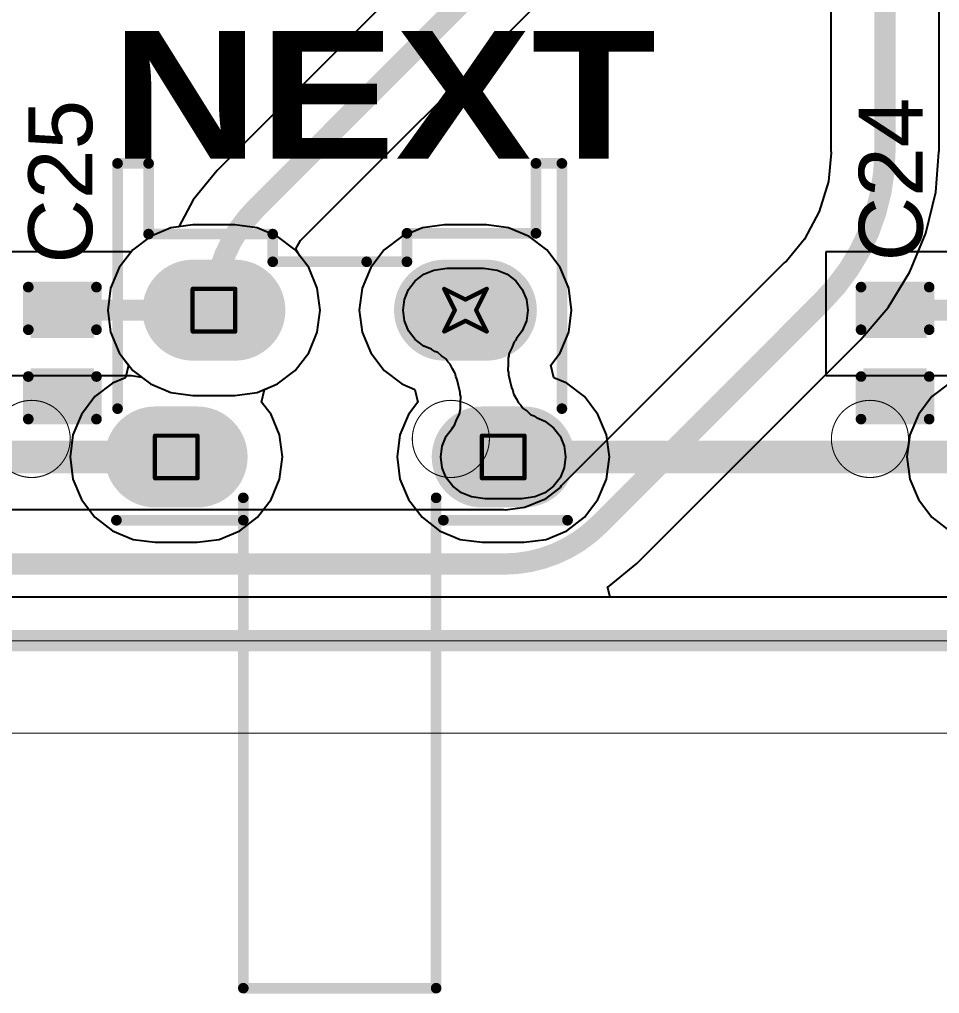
# Model space of a CAD drawing. Header units: inches. Extents: x -5 to 501, y -9 to 81.
# Drawn here: x 19.66 to 30.63, y -4.21 to 7.41 of the extents above; entities that cross this region are included whole.
import ezdxf

# ---------------------------------------------------------------- set-up
doc = ezdxf.new("R2010")
doc.units = ezdxf.units.IN
for name, color, linetype in [('Board Outline', 216, 'Continuous'), ('Bottom Layer', 5, 'Continuous'), ('Bottom Solder', 6, 'Continuous'), ('Drill Drawing', 1, 'Continuous'), ('Ground', 16, 'Continuous'), ('Mechanical 4', 56, 'Continuous'), ('Multi-Layer', 9, 'Continuous'), ('Pad Holes', 156, 'Continuous'), ('Power', 76, 'Continuous'), ('Top Layer', 1, 'Continuous'), ('Top Overlay', 2, 'Continuous'), ('Top Paste', 8, 'Continuous'), ('Top Solder', 216, 'Continuous')]:
    doc.layers.add(name, color=color, linetype=linetype)
doc.styles.add('Arial', font='', dxfattribs={"height": 0.2})
doc.styles.add('Arial Black_Bold', font='', dxfattribs={"height": 0.2})
doc.styles.get('Arial').set_extended_font_data('Arial')
doc.styles.get('Arial Black_Bold').set_extended_font_data('Arial Black', bold=True)

msp = doc.modelspace()

# ---------------------------------------------------------------- hatches: boundary and pattern name
at = {"layer": 'Bottom Layer'}
h = msp.add_hatch(color=5, dxfattribs=at)
edge = h.paths.add_edge_path()
edge.add_arc((21.725, 3.941), 0.5, 90, 270)
edge.add_line((21.725, 3.441), (22.225, 3.441))
edge.add_arc((22.225, 3.941), 0.5, 270, 450)
edge.add_line((22.225, 4.441), (21.725, 4.441))
h = msp.add_hatch(color=5, dxfattribs=at)
edge = h.paths.add_edge_path()
edge.add_arc((24.725, 3.941), 0.5, 90, 270)
edge.add_line((24.725, 3.441), (25.225, 3.441))
edge.add_arc((25.225, 3.941), 0.5, 270, 450)
edge.add_line((25.225, 4.441), (24.725, 4.441))
h = msp.add_hatch(color=5, dxfattribs=at)
edge = h.paths.add_edge_path()
edge.add_arc((21.275, 2.191), 0.5, 90, 270)
edge.add_line((21.275, 1.691), (21.775, 1.691))
edge.add_arc((21.775, 2.191), 0.5, 270, 450)
edge.add_line((21.775, 2.691), (21.275, 2.691))
h = msp.add_hatch(color=5, dxfattribs=at)
edge = h.paths.add_edge_path()
edge.add_arc((25.175, 2.191), 0.5, 90, 270)
edge.add_line((25.175, 1.691), (25.675, 1.691))
edge.add_arc((25.675, 2.191), 0.5, 270, 450)
edge.add_line((25.675, 2.691), (25.175, 2.691))
at = {"layer": 'Bottom Solder'}
h = msp.add_hatch(color=6, dxfattribs=at)
edge = h.paths.add_edge_path()
edge.add_arc((21.725, 3.941), 0.602, 90, 270)
edge.add_line((21.725, 3.339), (22.225, 3.339))
edge.add_arc((22.225, 3.941), 0.602, 270, 450)
edge.add_line((22.225, 4.543), (21.725, 4.543))
h = msp.add_hatch(color=6, dxfattribs=at)
edge = h.paths.add_edge_path()
edge.add_arc((24.725, 3.941), 0.602, 90, 270)
edge.add_line((24.725, 3.339), (25.225, 3.339))
edge.add_arc((25.225, 3.941), 0.602, 270, 450)
edge.add_line((25.225, 4.543), (24.725, 4.543))
h = msp.add_hatch(color=6, dxfattribs=at)
edge = h.paths.add_edge_path()
edge.add_arc((21.275, 2.191), 0.602, 90, 270)
edge.add_line((21.275, 1.589), (21.775, 1.589))
edge.add_arc((21.775, 2.191), 0.602, 270, 450)
edge.add_line((21.775, 2.793), (21.275, 2.793))
h = msp.add_hatch(color=6, dxfattribs=at)
edge = h.paths.add_edge_path()
edge.add_arc((25.175, 2.191), 0.602, 90, 270)
edge.add_line((25.175, 1.589), (25.675, 1.589))
edge.add_arc((25.675, 2.191), 0.602, 270, 450)
edge.add_line((25.675, 2.793), (25.175, 2.793))
at = {"layer": 'Ground'}
h = msp.add_hatch(color=16, dxfattribs=at)
edge = h.paths.add_edge_path()
edge.add_arc((21.725, 3.941), 0.5, 90, 270)
edge.add_line((21.725, 3.441), (22.225, 3.441))
edge.add_arc((22.225, 3.941), 0.5, 270, 450)
edge.add_line((22.225, 4.441), (21.725, 4.441))
h = msp.add_hatch(color=16, dxfattribs=at)
edge = h.paths.add_edge_path()
edge.add_arc((24.725, 3.941), 0.5, 90, 270)
edge.add_line((24.725, 3.441), (25.225, 3.441))
edge.add_arc((25.225, 3.941), 0.5, 270, 450)
edge.add_line((25.225, 4.441), (24.725, 4.441))
h = msp.add_hatch(color=16, dxfattribs=at)
edge = h.paths.add_edge_path()
edge.add_arc((21.275, 2.191), 0.5, 90, 270)
edge.add_line((21.275, 1.691), (21.775, 1.691))
edge.add_arc((21.775, 2.191), 0.5, 270, 450)
edge.add_line((21.775, 2.691), (21.275, 2.691))
h = msp.add_hatch(color=16, dxfattribs=at)
edge = h.paths.add_edge_path()
edge.add_arc((25.175, 2.191), 0.5, 90, 270)
edge.add_line((25.175, 1.691), (25.675, 1.691))
edge.add_arc((25.675, 2.191), 0.5, 270, 450)
edge.add_line((25.675, 2.691), (25.175, 2.691))
at = {"layer": 'Multi-Layer'}
h = msp.add_hatch(color=9, dxfattribs=at)
edge = h.paths.add_edge_path()
edge.add_arc((21.725, 3.941), 0.5, 90, 270)
edge.add_line((21.725, 3.441), (22.225, 3.441))
edge.add_arc((22.225, 3.941), 0.5, 270, 450)
edge.add_line((22.225, 4.441), (21.725, 4.441))
h = msp.add_hatch(color=9, dxfattribs=at)
edge = h.paths.add_edge_path()
edge.add_arc((24.725, 3.941), 0.5, 90, 270)
edge.add_line((24.725, 3.441), (25.225, 3.441))
edge.add_arc((25.225, 3.941), 0.5, 270, 450)
edge.add_line((25.225, 4.441), (24.725, 4.441))
h = msp.add_hatch(color=9, dxfattribs=at)
edge = h.paths.add_edge_path()
edge.add_arc((21.275, 2.191), 0.5, 90, 270)
edge.add_line((21.275, 1.691), (21.775, 1.691))
edge.add_arc((21.775, 2.191), 0.5, 270, 450)
edge.add_line((21.775, 2.691), (21.275, 2.691))
h = msp.add_hatch(color=9, dxfattribs=at)
edge = h.paths.add_edge_path()
edge.add_arc((25.175, 2.191), 0.5, 90, 270)
edge.add_line((25.175, 1.691), (25.675, 1.691))
edge.add_arc((25.675, 2.191), 0.5, 270, 450)
edge.add_line((25.675, 2.691), (25.175, 2.691))
at = {"layer": 'Pad Holes'}
h = msp.add_hatch(color=7, dxfattribs=at)
edge = h.paths.add_edge_path()
edge.add_arc((21.825, 3.941), 0.3, 90, 270)
edge.add_line((21.825, 3.641), (22.125, 3.641))
edge.add_arc((22.125, 3.941), 0.3, 270, 450)
edge.add_line((22.125, 4.241), (21.825, 4.241))
h = msp.add_hatch(color=7, dxfattribs=at)
edge = h.paths.add_edge_path()
edge.add_arc((24.825, 3.941), 0.3, 90, 270)
edge.add_line((24.825, 3.641), (25.125, 3.641))
edge.add_arc((25.125, 3.941), 0.3, 270, 450)
edge.add_line((25.125, 4.241), (24.825, 4.241))
h = msp.add_hatch(color=7, dxfattribs=at)
edge = h.paths.add_edge_path()
edge.add_arc((21.375, 2.191), 0.3, 90, 270)
edge.add_line((21.375, 1.891), (21.675, 1.891))
edge.add_arc((21.675, 2.191), 0.3, 270, 450)
edge.add_line((21.675, 2.491), (21.375, 2.491))
h = msp.add_hatch(color=7, dxfattribs=at)
edge = h.paths.add_edge_path()
edge.add_arc((25.275, 2.191), 0.3, 90, 270)
edge.add_line((25.275, 1.891), (25.575, 1.891))
edge.add_arc((25.575, 2.191), 0.3, 270, 450)
edge.add_line((25.575, 2.491), (25.275, 2.491))
at = {"layer": 'Power'}
h = msp.add_hatch(color=76, dxfattribs=at)
edge = h.paths.add_edge_path()
edge.add_arc((21.725, 3.941), 0.5, 90, 270)
edge.add_line((21.725, 3.441), (22.225, 3.441))
edge.add_arc((22.225, 3.941), 0.5, 270, 450)
edge.add_line((22.225, 4.441), (21.725, 4.441))
h = msp.add_hatch(color=76, dxfattribs=at)
edge = h.paths.add_edge_path()
edge.add_arc((24.725, 3.941), 0.5, 90, 270)
edge.add_line((24.725, 3.441), (25.225, 3.441))
edge.add_arc((25.225, 3.941), 0.5, 270, 450)
edge.add_line((25.225, 4.441), (24.725, 4.441))
h = msp.add_hatch(color=76, dxfattribs=at)
edge = h.paths.add_edge_path()
edge.add_arc((21.275, 2.191), 0.5, 90, 270)
edge.add_line((21.275, 1.691), (21.775, 1.691))
edge.add_arc((21.775, 2.191), 0.5, 270, 450)
edge.add_line((21.775, 2.691), (21.275, 2.691))
h = msp.add_hatch(color=76, dxfattribs=at)
edge = h.paths.add_edge_path()
edge.add_arc((25.175, 2.191), 0.5, 90, 270)
edge.add_line((25.175, 1.691), (25.675, 1.691))
edge.add_arc((25.675, 2.191), 0.5, 270, 450)
edge.add_line((25.675, 2.691), (25.175, 2.691))
at = {"layer": 'Top Layer'}
h = msp.add_hatch(color=1, dxfattribs=at)
edge = h.paths.add_edge_path()
edge.add_arc((21.725, 3.941), 0.5, 90, 270)
edge.add_line((21.725, 3.441), (22.225, 3.441))
edge.add_arc((22.225, 3.941), 0.5, 270, 450)
edge.add_line((22.225, 4.441), (21.725, 4.441))
h = msp.add_hatch(color=1, dxfattribs=at)
edge = h.paths.add_edge_path()
edge.add_arc((24.725, 3.941), 0.5, 90, 270)
edge.add_line((24.725, 3.441), (25.225, 3.441))
edge.add_arc((25.225, 3.941), 0.5, 270, 450)
edge.add_line((25.225, 4.441), (24.725, 4.441))
for points in [[(20.485, 3.67), (19.85, 3.67), (19.85, 4.128), (20.485, 4.128)], [(30.417, 3.67), (29.782, 3.67), (29.782, 4.128), (30.417, 4.128)], [(20.485, 2.731), (19.85, 2.731), (19.85, 3.188), (20.485, 3.188)], [(30.417, 2.731), (29.782, 2.731), (29.782, 3.188), (30.417, 3.188)]]:
    msp.add_hatch(color=1, dxfattribs=at).paths.add_polyline_path(points)
h = msp.add_hatch(color=1, dxfattribs=at)
edge = h.paths.add_edge_path()
edge.add_arc((21.275, 2.191), 0.5, 90, 270)
edge.add_line((21.275, 1.691), (21.775, 1.691))
edge.add_arc((21.775, 2.191), 0.5, 270, 450)
edge.add_line((21.775, 2.691), (21.275, 2.691))
h = msp.add_hatch(color=1, dxfattribs=at)
edge = h.paths.add_edge_path()
edge.add_arc((25.175, 2.191), 0.5, 90, 270)
edge.add_line((25.175, 1.691), (25.675, 1.691))
edge.add_arc((25.675, 2.191), 0.5, 270, 450)
edge.add_line((25.675, 2.691), (25.175, 2.691))
at = {"layer": 'Top Paste'}
for points in [[(20.485, 3.67), (19.85, 3.67), (19.85, 4.128), (20.485, 4.128)], [(30.417, 3.67), (29.782, 3.67), (29.782, 4.128), (30.417, 4.128)], [(20.485, 2.731), (19.85, 2.731), (19.85, 3.188), (20.485, 3.188)], [(30.417, 2.731), (29.782, 2.731), (29.782, 3.188), (30.417, 3.188)]]:
    msp.add_hatch(color=8, dxfattribs=at).paths.add_polyline_path(points)
at = {"layer": 'Top Solder'}
h = msp.add_hatch(color=216, dxfattribs=at)
edge = h.paths.add_edge_path()
edge.add_arc((21.725, 3.941), 0.602, 90, 270)
edge.add_line((21.725, 3.339), (22.225, 3.339))
edge.add_arc((22.225, 3.941), 0.602, 270, 450)
edge.add_line((22.225, 4.543), (21.725, 4.543))
h = msp.add_hatch(color=216, dxfattribs=at)
edge = h.paths.add_edge_path()
edge.add_arc((24.725, 3.941), 0.602, 90, 270)
edge.add_line((24.725, 3.339), (25.225, 3.339))
edge.add_arc((25.225, 3.941), 0.602, 270, 450)
edge.add_line((25.225, 4.543), (24.725, 4.543))
for points in [[(20.545, 3.61), (19.79, 3.61), (19.79, 4.187), (20.545, 4.187)], [(30.477, 3.61), (29.722, 3.61), (29.722, 4.187), (30.477, 4.187)], [(20.545, 2.671), (19.79, 2.671), (19.79, 3.248), (20.545, 3.248)], [(30.477, 2.671), (29.722, 2.671), (29.722, 3.248), (30.477, 3.248)]]:
    msp.add_hatch(color=216, dxfattribs=at).paths.add_polyline_path(points)
h = msp.add_hatch(color=216, dxfattribs=at)
edge = h.paths.add_edge_path()
edge.add_arc((21.275, 2.191), 0.602, 90, 270)
edge.add_line((21.275, 1.589), (21.775, 1.589))
edge.add_arc((21.775, 2.191), 0.602, 270, 450)
edge.add_line((21.775, 2.793), (21.275, 2.793))
h = msp.add_hatch(color=216, dxfattribs=at)
edge = h.paths.add_edge_path()
edge.add_arc((25.175, 2.191), 0.602, 90, 270)
edge.add_line((25.175, 1.589), (25.675, 1.589))
edge.add_arc((25.675, 2.191), 0.602, 270, 450)
edge.add_line((25.675, 2.793), (25.175, 2.793))

# ---------------------------------------------------------------- linework, layer by layer
at = {"layer": 'Board Outline'}
msp.add_lwpolyline([(0, 0, 0.254, 0.254, 0), (115, 0, 0.254, 0.254, 0)], format="xyseb", dxfattribs=at)
at = {"layer": 'Bottom Layer'}
for p, q in [((30.627, 5.845), (30.627, 14.212)), ((29.332, 10.967), (29.332, 5.845)), ((27.211, 10.804), (22.111, 5.703)), ((23.009, 4.77), (28.949, 10.711)), ((29.338, 5.815), (29.304, 5.474)), ((29.332, 5.845), (29.338, 5.815)), ((30.585, 5.347), (30.622, 5.824)), ((30.622, 5.824), (30.627, 5.845)), ((22.111, 5.703), (22.021, 5.614)), ((22.015, 5.605), (21.727, 5.255)), ((22.021, 5.614), (22.015, 5.605)), ((22.021, 5.614), (22.021, 5.614)), ((22.021, 5.614), (22.021, 5.614)), ((29.304, 5.474), (29.196, 5.118)), ((30.468, 4.861), (30.585, 5.347)), ((21.727, 5.255), (21.557, 4.936)), ((29.196, 5.118), (29.02, 4.789)), ((21.462, 4.923), (21.217, 4.821)), ((21.557, 4.936), (21.462, 4.923)), ((21.217, 4.821), (21.006, 4.66)), ((22.951, 4.672), (23.009, 4.77)), ((29.02, 4.789), (28.803, 4.524)), ((30.277, 4.399), (30.468, 4.861)), ((21.006, 4.66), (20.845, 4.449)), ((23, 4.588), (22.951, 4.672)), ((23.106, 4.449), (23, 4.588)), ((20.845, 4.449), (20.743, 4.204)), ((23.207, 4.204), (23.106, 4.449)), ((28.778, 4.507), (26.118, 1.847)), ((28.803, 4.524), (28.778, 4.507)), ((30.016, 3.973), (30.277, 4.399)), ((20.743, 4.204), (20.709, 3.941)), ((23.242, 3.941), (23.207, 4.204)), ((29.706, 3.61), (30.016, 3.973)), ((20.709, 3.941), (20.743, 3.678)), ((23.207, 3.678), (23.242, 3.941)), ((20.743, 3.678), (20.845, 3.433)), ((23.106, 3.433), (23.207, 3.678)), ((29.693, 3.591), (29.706, 3.61)), ((27.033, 0.932), (29.693, 3.591)), ((20.845, 3.433), (21.006, 3.222)), ((22.944, 3.222), (23.106, 3.433)), ((21.006, 3.222), (21.217, 3.061)), ((22.734, 3.061), (22.944, 3.222)), ((21.217, 3.061), (21.462, 2.959)), ((22.489, 2.959), (22.734, 3.061)), ((21.462, 2.959), (21.725, 2.924)), ((21.725, 2.924), (22.225, 2.924)), ((22.225, 2.924), (22.489, 2.959)), ((26.103, 1.826), (25.92, 1.685)), ((26.117, 1.847), (26.103, 1.826)), ((26.118, 1.847), (26.117, 1.847)), ((26.117, 1.847), (26.117, 1.847)), ((25.92, 1.685), (25.683, 1.587)), ((25.429, 1.562), (16.072, 1.562)), ((25.453, 1.557), (25.429, 1.562)), ((25.683, 1.587), (25.453, 1.557)), ((27.019, 0.922), (27.032, 0.931)), ((27.032, 0.931), (27.033, 0.931)), ((27.033, 0.931), (27.033, 0.932)), ((27.033, 0.931), (27.033, 0.931)), ((26.689, 0.651), (27.019, 0.922)), ((26.671, 0.641), (26.689, 0.651)), ((26.702, 0.518), (26.671, 0.641)), ((96.027, 0.518), (26.702, 0.518))]:
    msp.add_line(p, q, dxfattribs=at)
for points in [[(29.979, 5.845, 0.254, 0.254, 0), (29.979, 20.888, 0.254, 0.254, 0)], [(22.479, 5.156, 0.254, 0.254, 0), (28.491, 11.169, 0.254, 0.254, 0)], [(29.979, 5.845, 0.254, 0.254, -0.198912), (29.235, 4.049, 0.254, 0.254, 0)], [(21.975, 3.941, 0.254, 0.254, -0.198912), (22.479, 5.156, 0.254, 0.254, 0)], [(26.576, 1.39, 0.254, 0.254, 0), (29.235, 4.049, 0.254, 0.254, 0)], [(26.575, 1.389, 0.254, 0.254, -0.198731), (25.429, 0.914, 0.254, 0.254, 0)], [(26.576, 1.39, 0.254, 0.254, -0.000174), (26.575, 1.389, 0.254, 0.254, 0)], [(16.072, 0.914, 0.254, 0.254, 0), (25.429, 0.914, 0.254, 0.254, 0)]]:
    msp.add_lwpolyline(points, format="xyseb", dxfattribs=at)
for points in [[(29.916, 5.845, 0.127, 0.127, 1), (30.043, 5.845, 0.127, 0.127, 1)], [(29.916, 5.845, 0.127, 0.127, 1), (30.043, 5.845, 0.127, 0.127, 1)], [(22.415, 5.156, 0.127, 0.127, 1), (22.542, 5.156, 0.127, 0.127, 1)], [(22.415, 5.156, 0.127, 0.127, 1), (22.542, 5.156, 0.127, 0.127, 1)], [(21.912, 3.941, 0.127, 0.127, 1), (22.039, 3.941, 0.127, 0.127, 1)], [(29.172, 4.049, 0.127, 0.127, 1), (29.299, 4.049, 0.127, 0.127, 1)], [(29.172, 4.049, 0.127, 0.127, 1), (29.299, 4.049, 0.127, 0.127, 1)], [(26.511, 1.389, 0.127, 0.127, 1), (26.638, 1.389, 0.127, 0.127, 1)], [(26.511, 1.389, 0.127, 0.127, 1), (26.638, 1.389, 0.127, 0.127, 1)], [(26.512, 1.39, 0.127, 0.127, 1), (26.639, 1.39, 0.127, 0.127, 1)], [(26.512, 1.39, 0.127, 0.127, 1), (26.639, 1.39, 0.127, 0.127, 1)], [(25.365, 0.914, 0.127, 0.127, 1), (25.492, 0.914, 0.127, 0.127, 1)], [(25.365, 0.914, 0.127, 0.127, 1), (25.492, 0.914, 0.127, 0.127, 1)]]:
    msp.add_lwpolyline(points, format="xyseb", close=True, dxfattribs=at)
at = {"layer": 'Drill Drawing'}
for points in [[(21.721, 4.195, 0.0508, 0.0508, 0), (22.229, 4.195, 0.0508, 0.0508, 0)], [(21.721, 3.687, 0.0508, 0.0508, 0), (21.721, 4.195, 0.0508, 0.0508, 0)], [(22.229, 3.687, 0.0508, 0.0508, 0), (22.229, 4.195, 0.0508, 0.0508, 0)], [(24.721, 4.195, 0.0508, 0.0508, 0), (24.975, 4.068, 0.0508, 0.0508, 0)], [(24.721, 4.195, 0.0508, 0.0508, 0), (24.848, 3.941, 0.0508, 0.0508, 0)], [(24.975, 4.068, 0.0508, 0.0508, 0), (25.229, 4.195, 0.0508, 0.0508, 0)], [(25.102, 3.941, 0.0508, 0.0508, 0), (25.229, 4.195, 0.0508, 0.0508, 0)], [(24.721, 3.687, 0.0508, 0.0508, 0), (24.848, 3.941, 0.0508, 0.0508, 0)], [(25.102, 3.941, 0.0508, 0.0508, 0), (25.229, 3.687, 0.0508, 0.0508, 0)], [(24.721, 3.687, 0.0508, 0.0508, 0), (24.975, 3.814, 0.0508, 0.0508, 0)], [(24.975, 3.814, 0.0508, 0.0508, 0), (25.229, 3.687, 0.0508, 0.0508, 0)], [(21.721, 3.687, 0.0508, 0.0508, 0), (22.229, 3.687, 0.0508, 0.0508, 0)], [(21.271, 2.445, 0.0508, 0.0508, 0), (21.779, 2.445, 0.0508, 0.0508, 0)], [(21.271, 1.937, 0.0508, 0.0508, 0), (21.271, 2.445, 0.0508, 0.0508, 0)], [(21.779, 1.937, 0.0508, 0.0508, 0), (21.779, 2.445, 0.0508, 0.0508, 0)], [(25.171, 2.445, 0.0508, 0.0508, 0), (25.679, 2.445, 0.0508, 0.0508, 0)], [(25.171, 1.937, 0.0508, 0.0508, 0), (25.171, 2.445, 0.0508, 0.0508, 0)], [(25.679, 1.937, 0.0508, 0.0508, 0), (25.679, 2.445, 0.0508, 0.0508, 0)], [(21.271, 1.937, 0.0508, 0.0508, 0), (21.779, 1.937, 0.0508, 0.0508, 0)], [(25.171, 1.937, 0.0508, 0.0508, 0), (25.679, 1.937, 0.0508, 0.0508, 0)]]:
    msp.add_lwpolyline(points, format="xyseb", dxfattribs=at)
for points in [[(21.709, 4.195, 0.0254, 0.0254, 1), (21.734, 4.195, 0.0254, 0.0254, 1)], [(21.709, 4.195, 0.0254, 0.0254, 1), (21.734, 4.195, 0.0254, 0.0254, 1)], [(22.217, 4.195, 0.0254, 0.0254, 1), (22.242, 4.195, 0.0254, 0.0254, 1)], [(22.217, 4.195, 0.0254, 0.0254, 1), (22.242, 4.195, 0.0254, 0.0254, 1)], [(24.709, 4.195, 0.0254, 0.0254, 1), (24.734, 4.195, 0.0254, 0.0254, 1)], [(24.709, 4.195, 0.0254, 0.0254, 1), (24.734, 4.195, 0.0254, 0.0254, 1)], [(25.217, 4.195, 0.0254, 0.0254, 1), (25.242, 4.195, 0.0254, 0.0254, 1)], [(25.217, 4.195, 0.0254, 0.0254, 1), (25.242, 4.195, 0.0254, 0.0254, 1)], [(24.963, 4.068, 0.0254, 0.0254, 1), (24.988, 4.068, 0.0254, 0.0254, 1)], [(24.963, 4.068, 0.0254, 0.0254, 1), (24.988, 4.068, 0.0254, 0.0254, 1)], [(24.836, 3.941, 0.0254, 0.0254, 1), (24.861, 3.941, 0.0254, 0.0254, 1)], [(24.836, 3.941, 0.0254, 0.0254, 1), (24.861, 3.941, 0.0254, 0.0254, 1)], [(25.09, 3.941, 0.0254, 0.0254, 1), (25.115, 3.941, 0.0254, 0.0254, 1)], [(25.09, 3.941, 0.0254, 0.0254, 1), (25.115, 3.941, 0.0254, 0.0254, 1)], [(24.963, 3.814, 0.0254, 0.0254, 1), (24.988, 3.814, 0.0254, 0.0254, 1)], [(24.963, 3.814, 0.0254, 0.0254, 1), (24.988, 3.814, 0.0254, 0.0254, 1)], [(21.709, 3.687, 0.0254, 0.0254, 1), (21.734, 3.687, 0.0254, 0.0254, 1)], [(21.709, 3.687, 0.0254, 0.0254, 1), (21.734, 3.687, 0.0254, 0.0254, 1)], [(22.217, 3.687, 0.0254, 0.0254, 1), (22.242, 3.687, 0.0254, 0.0254, 1)], [(22.217, 3.687, 0.0254, 0.0254, 1), (22.242, 3.687, 0.0254, 0.0254, 1)], [(24.709, 3.687, 0.0254, 0.0254, 1), (24.734, 3.687, 0.0254, 0.0254, 1)], [(24.709, 3.687, 0.0254, 0.0254, 1), (24.734, 3.687, 0.0254, 0.0254, 1)], [(25.217, 3.687, 0.0254, 0.0254, 1), (25.242, 3.687, 0.0254, 0.0254, 1)], [(25.217, 3.687, 0.0254, 0.0254, 1), (25.242, 3.687, 0.0254, 0.0254, 1)], [(21.259, 2.445, 0.0254, 0.0254, 1), (21.284, 2.445, 0.0254, 0.0254, 1)], [(21.259, 2.445, 0.0254, 0.0254, 1), (21.284, 2.445, 0.0254, 0.0254, 1)], [(21.767, 2.445, 0.0254, 0.0254, 1), (21.792, 2.445, 0.0254, 0.0254, 1)], [(21.767, 2.445, 0.0254, 0.0254, 1), (21.792, 2.445, 0.0254, 0.0254, 1)], [(25.159, 2.445, 0.0254, 0.0254, 1), (25.184, 2.445, 0.0254, 0.0254, 1)], [(25.159, 2.445, 0.0254, 0.0254, 1), (25.184, 2.445, 0.0254, 0.0254, 1)], [(25.667, 2.445, 0.0254, 0.0254, 1), (25.692, 2.445, 0.0254, 0.0254, 1)], [(25.667, 2.445, 0.0254, 0.0254, 1), (25.692, 2.445, 0.0254, 0.0254, 1)], [(21.259, 1.937, 0.0254, 0.0254, 1), (21.284, 1.937, 0.0254, 0.0254, 1)], [(21.259, 1.937, 0.0254, 0.0254, 1), (21.284, 1.937, 0.0254, 0.0254, 1)], [(21.767, 1.937, 0.0254, 0.0254, 1), (21.792, 1.937, 0.0254, 0.0254, 1)], [(21.767, 1.937, 0.0254, 0.0254, 1), (21.792, 1.937, 0.0254, 0.0254, 1)], [(25.159, 1.937, 0.0254, 0.0254, 1), (25.184, 1.937, 0.0254, 0.0254, 1)], [(25.159, 1.937, 0.0254, 0.0254, 1), (25.184, 1.937, 0.0254, 0.0254, 1)], [(25.667, 1.937, 0.0254, 0.0254, 1), (25.692, 1.937, 0.0254, 0.0254, 1)], [(25.667, 1.937, 0.0254, 0.0254, 1), (25.692, 1.937, 0.0254, 0.0254, 1)]]:
    msp.add_lwpolyline(points, format="xyseb", close=True, dxfattribs=at)
at = {"layer": 'Ground'}
for p, q in [((21.462, 4.923), (21.217, 4.821)), ((21.725, 4.958), (21.462, 4.923)), ((22.225, 4.958), (21.725, 4.958)), ((22.489, 4.923), (22.225, 4.958)), ((22.734, 4.821), (22.489, 4.923)), ((21.217, 4.821), (21.006, 4.66)), ((22.944, 4.66), (22.734, 4.821)), ((21.006, 4.66), (20.845, 4.449)), ((23.106, 4.449), (22.944, 4.66)), ((20.845, 4.449), (20.743, 4.204)), ((23.207, 4.204), (23.106, 4.449)), ((20.743, 4.204), (20.709, 3.941)), ((23.242, 3.941), (23.207, 4.204)), ((20.709, 3.941), (20.743, 3.678)), ((23.207, 3.678), (23.242, 3.941)), ((20.743, 3.678), (20.845, 3.433)), ((23.106, 3.433), (23.207, 3.678)), ((20.845, 3.433), (21.006, 3.222)), ((22.944, 3.222), (23.106, 3.433)), ((21.006, 3.222), (21.217, 3.061)), ((22.734, 3.061), (22.944, 3.222)), ((21.217, 3.061), (21.462, 2.959)), ((22.489, 2.959), (22.734, 3.061)), ((21.462, 2.959), (21.725, 2.924)), ((21.725, 2.924), (22.225, 2.924)), ((22.225, 2.924), (22.489, 2.959)), ((96.027, 0.518), (0.518, 0.518))]:
    msp.add_line(p, q, dxfattribs=at)
at = {"layer": 'Mechanical 4'}
for points in [[(20.261, 2.406, 0.0127, 0.0127, 1), (19.341, 2.406, 0.0127, 0.0127, 1)], [(25.261, 2.406, 0.0127, 0.0127, 1), (24.341, 2.406, 0.0127, 0.0127, 1)], [(30.26, 2.406, 0.0127, 0.0127, 1), (29.34, 2.406, 0.0127, 0.0127, 1)], [(20.258, 2.406, 0.00635, 0.00635, 1), (20.264, 2.406, 0.00635, 0.00635, 1)], [(24.338, 2.406, 0.00635, 0.00635, 1), (24.344, 2.406, 0.00635, 0.00635, 1)], [(25.258, 2.406, 0.00635, 0.00635, 1), (25.264, 2.406, 0.00635, 0.00635, 1)], [(29.337, 2.406, 0.00635, 0.00635, 1), (29.343, 2.406, 0.00635, 0.00635, 1)], [(30.257, 2.406, 0.00635, 0.00635, 1), (30.263, 2.406, 0.00635, 0.00635, 1)]]:
    msp.add_lwpolyline(points, format="xyseb", close=True, dxfattribs=at)
for points in [[(0.001, -0.002, 0.0127, 0.0127, 0), (115.001, -0.002, 0.0127, 0.0127, 0)], [(4.678, -1.102, 0.0127, 0.0127, 0), (110.278, -1.102, 0.0127, 0.0127, 0)]]:
    msp.add_lwpolyline(points, format="xyseb", dxfattribs=at)
at = {"layer": 'Power'}
for p, q in [((21.462, 4.923), (21.217, 4.821)), ((21.725, 4.958), (21.462, 4.923)), ((22.225, 4.958), (21.725, 4.958)), ((22.489, 4.923), (22.225, 4.958)), ((22.734, 4.821), (22.489, 4.923)), ((24.462, 4.923), (24.217, 4.821)), ((24.725, 4.958), (24.462, 4.923)), ((25.225, 4.958), (24.725, 4.958)), ((25.489, 4.923), (25.225, 4.958)), ((25.734, 4.821), (25.489, 4.923)), ((21.217, 4.821), (21.006, 4.66)), ((22.944, 4.66), (22.734, 4.821)), ((24.217, 4.821), (24.006, 4.66)), ((25.944, 4.66), (25.734, 4.821)), ((21.006, 4.66), (20.845, 4.449)), ((23.106, 4.449), (22.944, 4.66)), ((24.006, 4.66), (23.845, 4.449)), ((26.106, 4.449), (25.944, 4.66)), ((20.845, 4.449), (20.743, 4.204)), ((23.207, 4.204), (23.106, 4.449)), ((23.845, 4.449), (23.743, 4.204)), ((24.478, 4.369), (24.597, 4.418)), ((24.597, 4.418), (24.759, 4.44)), ((24.759, 4.44), (25.191, 4.44)), ((25.191, 4.44), (25.353, 4.418)), ((25.353, 4.418), (25.472, 4.369)), ((26.207, 4.204), (26.106, 4.449)), ((24.376, 4.291), (24.478, 4.369)), ((25.472, 4.369), (25.575, 4.291)), ((20.743, 4.204), (20.709, 3.941)), ((23.242, 3.941), (23.207, 4.204)), ((23.743, 4.204), (23.709, 3.941)), ((24.248, 4.069), (24.297, 4.188)), ((24.297, 4.188), (24.376, 4.291)), ((25.575, 4.291), (25.653, 4.188)), ((25.653, 4.188), (25.703, 4.069)), ((26.242, 3.941), (26.207, 4.204)), ((24.231, 3.941), (24.248, 4.069)), ((25.703, 4.069), (25.72, 3.941)), ((20.709, 3.941), (20.743, 3.678)), ((23.207, 3.678), (23.242, 3.941)), ((23.709, 3.941), (23.743, 3.678)), ((24.248, 3.813), (24.231, 3.941)), ((25.72, 3.941), (25.703, 3.813)), ((26.207, 3.678), (26.242, 3.941)), ((24.297, 3.694), (24.248, 3.813)), ((25.703, 3.813), (25.653, 3.694)), ((20.743, 3.678), (20.845, 3.433)), ((23.106, 3.433), (23.207, 3.678)), ((23.743, 3.678), (23.845, 3.433)), ((24.376, 3.592), (24.297, 3.694)), ((25.583, 3.603), (25.573, 3.581)), ((25.653, 3.694), (25.583, 3.603)), ((26.106, 3.433), (26.207, 3.678)), ((24.478, 3.513), (24.376, 3.592)), ((24.569, 3.475), (24.478, 3.513)), ((25.528, 3.491), (25.494, 3.421)), ((25.556, 3.563), (25.528, 3.491)), ((25.573, 3.581), (25.556, 3.563)), ((20.845, 3.433), (20.956, 3.287)), ((22.944, 3.222), (23.106, 3.433)), ((23.845, 3.433), (24.006, 3.222)), ((24.571, 3.474), (24.569, 3.475)), ((24.574, 3.473), (24.571, 3.474)), ((24.609, 3.449), (24.574, 3.473)), ((24.647, 3.435), (24.609, 3.449)), ((24.689, 3.395), (24.647, 3.435)), ((24.737, 3.363), (24.689, 3.395)), ((25.492, 3.397), (25.484, 3.374)), ((25.484, 3.374), (25.486, 3.297)), ((25.494, 3.421), (25.492, 3.397)), ((25.994, 3.287), (26.106, 3.433)), ((20.956, 3.287), (20.922, 3.136)), ((24.739, 3.361), (24.737, 3.363)), ((24.741, 3.36), (24.739, 3.361)), ((24.741, 3.359), (24.741, 3.36)), ((24.764, 3.324), (24.741, 3.359)), ((24.794, 3.296), (24.764, 3.324)), ((24.819, 3.242), (24.794, 3.296)), ((25.486, 3.297), (25.481, 3.22)), ((26.029, 3.136), (25.994, 3.287)), ((20.922, 3.136), (20.921, 3.135)), ((22.734, 3.061), (22.944, 3.222)), ((24.006, 3.222), (24.217, 3.061)), ((24.85, 3.195), (24.819, 3.242)), ((24.85, 3.193), (24.85, 3.195)), ((24.852, 3.19), (24.85, 3.193)), ((24.86, 3.149), (24.852, 3.19)), ((24.877, 3.111), (24.86, 3.149)), ((25.481, 3.22), (25.489, 3.197)), ((25.489, 3.197), (25.489, 3.172)), ((25.489, 3.172), (25.524, 3.021)), ((26.03, 3.135), (26.029, 3.136)), ((20.767, 3.071), (20.556, 2.91)), ((20.921, 3.135), (20.767, 3.071)), ((22.58, 2.997), (22.734, 3.061)), ((24.217, 3.061), (24.371, 2.997)), ((24.911, 2.96), (24.877, 3.111)), ((25.524, 3.021), (25.541, 2.983)), ((26.184, 3.071), (26.03, 3.135)), ((26.394, 2.91), (26.184, 3.071)), ((30.749, 3.071), (30.539, 2.91)), ((20.556, 2.91), (20.395, 2.699)), ((22.544, 2.845), (22.579, 2.996)), ((22.579, 2.996), (22.58, 2.997)), ((24.371, 2.997), (24.372, 2.996)), ((24.372, 2.996), (24.406, 2.845)), ((24.912, 2.935), (24.911, 2.96)), ((24.92, 2.912), (24.912, 2.935)), ((24.915, 2.835), (24.92, 2.912)), ((25.541, 2.983), (25.549, 2.942)), ((25.549, 2.942), (25.551, 2.939)), ((25.551, 2.939), (25.551, 2.937)), ((25.551, 2.937), (25.582, 2.89)), ((26.556, 2.699), (26.394, 2.91)), ((30.539, 2.91), (30.377, 2.699)), ((22.656, 2.699), (22.544, 2.845)), ((24.406, 2.845), (24.295, 2.699)), ((24.917, 2.758), (24.915, 2.835)), ((25.582, 2.89), (25.607, 2.836)), ((25.607, 2.836), (25.637, 2.808)), ((25.637, 2.808), (25.66, 2.773)), ((20.395, 2.699), (20.293, 2.454)), ((22.757, 2.454), (22.656, 2.699)), ((24.295, 2.699), (24.193, 2.454)), ((24.873, 2.641), (24.907, 2.711)), ((24.907, 2.711), (24.908, 2.735)), ((24.908, 2.735), (24.917, 2.758)), ((25.66, 2.773), (25.66, 2.772)), ((25.66, 2.772), (25.662, 2.771)), ((25.662, 2.771), (25.663, 2.769)), ((25.663, 2.769), (25.712, 2.737)), ((25.712, 2.737), (25.753, 2.697)), ((25.753, 2.697), (25.791, 2.683)), ((25.791, 2.683), (25.827, 2.658)), ((26.658, 2.454), (26.556, 2.699)), ((30.377, 2.699), (30.275, 2.454)), ((24.828, 2.551), (24.845, 2.569)), ((24.845, 2.569), (24.873, 2.641)), ((25.827, 2.658), (25.83, 2.658)), ((25.83, 2.658), (25.831, 2.657)), ((25.831, 2.657), (25.923, 2.619)), ((25.923, 2.619), (26.025, 2.54)), ((20.293, 2.454), (20.259, 2.191)), ((22.792, 2.191), (22.757, 2.454)), ((24.193, 2.454), (24.159, 2.191)), ((24.747, 2.438), (24.817, 2.529)), ((24.817, 2.529), (24.828, 2.551)), ((26.025, 2.54), (26.104, 2.438)), ((26.692, 2.191), (26.658, 2.454)), ((30.275, 2.454), (30.241, 2.191)), ((24.698, 2.319), (24.747, 2.438)), ((26.104, 2.438), (26.153, 2.319)), ((24.681, 2.191), (24.698, 2.319)), ((26.153, 2.319), (26.17, 2.191)), ((20.259, 2.191), (20.293, 1.928)), ((22.757, 1.928), (22.792, 2.191)), ((24.159, 2.191), (24.193, 1.928)), ((24.698, 2.063), (24.681, 2.191)), ((26.17, 2.191), (26.153, 2.063)), ((26.658, 1.928), (26.692, 2.191)), ((30.241, 2.191), (30.275, 1.928)), ((24.747, 1.944), (24.698, 2.063)), ((26.153, 2.063), (26.104, 1.944)), ((20.293, 1.928), (20.395, 1.683)), ((22.656, 1.683), (22.757, 1.928)), ((24.193, 1.928), (24.295, 1.683)), ((24.826, 1.841), (24.747, 1.944)), ((26.104, 1.944), (26.025, 1.841)), ((26.556, 1.683), (26.658, 1.928)), ((30.275, 1.928), (30.377, 1.683)), ((24.928, 1.763), (24.826, 1.841)), ((25.048, 1.714), (24.928, 1.763)), ((25.923, 1.763), (25.803, 1.714)), ((26.025, 1.841), (25.923, 1.763)), ((20.395, 1.683), (20.556, 1.472)), ((22.494, 1.472), (22.656, 1.683)), ((24.295, 1.683), (24.457, 1.472)), ((25.209, 1.692), (25.048, 1.714)), ((25.642, 1.692), (25.209, 1.692)), ((25.803, 1.714), (25.642, 1.692)), ((26.394, 1.472), (26.556, 1.683)), ((30.377, 1.683), (30.539, 1.472)), ((20.556, 1.472), (20.767, 1.31)), ((22.284, 1.31), (22.494, 1.472)), ((24.457, 1.472), (24.667, 1.31)), ((26.184, 1.31), (26.394, 1.472)), ((30.539, 1.472), (30.749, 1.31)), ((20.767, 1.31), (21.012, 1.209)), ((22.038, 1.209), (22.284, 1.31)), ((24.667, 1.31), (24.912, 1.209)), ((25.939, 1.209), (26.184, 1.31)), ((21.012, 1.209), (21.275, 1.174)), ((21.275, 1.174), (21.775, 1.174)), ((21.775, 1.174), (22.038, 1.209)), ((24.912, 1.209), (25.175, 1.174)), ((25.175, 1.174), (25.675, 1.174)), ((25.675, 1.174), (25.939, 1.209)), ((82.816, 0.518), (0.518, 0.518))]:
    msp.add_line(p, q, dxfattribs=at)
at = {"layer": 'Top Layer'}
for p, q in [((21.462, 4.923), (21.217, 4.821)), ((21.725, 4.958), (21.462, 4.923)), ((22.225, 4.958), (21.725, 4.958)), ((22.489, 4.923), (22.225, 4.958)), ((22.734, 4.821), (22.489, 4.923)), ((21.217, 4.821), (21.006, 4.66)), ((22.944, 4.66), (22.734, 4.821)), ((21.006, 4.66), (20.988, 4.636)), ((23.106, 4.449), (22.944, 4.66)), ((20.988, 4.636), (19.342, 4.636)), ((30.925, 4.636), (29.274, 4.636)), ((29.274, 4.636), (29.274, 3.162)), ((23.207, 4.204), (23.106, 4.449)), ((23.242, 3.941), (23.207, 4.204)), ((23.207, 3.678), (23.242, 3.941)), ((23.106, 3.433), (23.207, 3.678)), ((22.944, 3.222), (23.106, 3.433)), ((19.342, 3.162), (20.993, 3.162)), ((20.993, 3.162), (20.993, 3.162)), ((20.993, 3.162), (20.993, 3.162)), ((20.993, 3.162), (20.993, 3.162)), ((20.993, 3.162), (21.111, 3.142)), ((21.111, 3.142), (21.217, 3.061)), ((22.734, 3.061), (22.944, 3.222)), ((29.274, 3.162), (30.925, 3.162)), ((21.217, 3.061), (21.462, 2.959)), ((22.489, 2.959), (22.734, 3.061)), ((21.462, 2.959), (21.725, 2.924)), ((21.725, 2.924), (22.225, 2.924)), ((22.225, 2.924), (22.489, 2.959)), ((100.544, 0.518), (0.518, 0.518))]:
    msp.add_line(p, q, dxfattribs=at)
for points in [[(20.168, 3.899, 0.254, 0.254, -0.198912), (20.269, 3.941, 0.254, 0.254, 0)], [(20.269, 3.941, 0.254, 0.254, 0), (21.975, 3.941, 0.254, 0.254, 0)], [(30.202, 3.941, 0.254, 0.254, 0), (31.958, 3.941, 0.254, 0.254, 0)], [(15.443, 2.191, 0.389, 0.389, 0), (21.525, 2.191, 0.389, 0.389, 0)], [(25.425, 2.191, 0.389, 0.389, 0), (31.508, 2.191, 0.389, 0.389, 0)]]:
    msp.add_lwpolyline(points, format="xyseb", dxfattribs=at)
for points in [[(20.206, 3.941, 0.127, 0.127, 1), (20.333, 3.941, 0.127, 0.127, 1)], [(20.206, 3.941, 0.127, 0.127, 1), (20.333, 3.941, 0.127, 0.127, 1)], [(21.912, 3.941, 0.127, 0.127, 1), (22.039, 3.941, 0.127, 0.127, 1)], [(30.138, 3.941, 0.127, 0.127, 1), (30.265, 3.941, 0.127, 0.127, 1)], [(20.104, 3.899, 0.127, 0.127, 1), (20.231, 3.899, 0.127, 0.127, 1)], [(21.428, 2.191, 0.195, 0.195, 1), (21.623, 2.191, 0.195, 0.195, 1)], [(25.328, 2.191, 0.195, 0.195, 1), (25.523, 2.191, 0.195, 0.195, 1)]]:
    msp.add_lwpolyline(points, format="xyseb", close=True, dxfattribs=at)
at = {"layer": 'Top Overlay'}
for points in [[(20.825, 5.691, 0.127, 0.127, 0), (21.196, 5.691, 0.127, 0.127, 0)], [(20.825, 2.767, 0.127, 0.127, 0), (20.825, 5.691, 0.127, 0.127, 0)], [(21.196, 4.848, 0.127, 0.127, 0), (21.196, 5.691, 0.127, 0.127, 0)], [(25.816, 4.858, 0.127, 0.127, 0), (25.816, 5.691, 0.127, 0.127, 0)], [(25.815, 5.691, 0.127, 0.127, 0), (26.125, 5.691, 0.127, 0.127, 0)], [(26.125, 2.767, 0.127, 0.127, 0), (26.125, 5.691, 0.127, 0.127, 0)], [(21.196, 4.848, 0.127, 0.127, 0), (22.676, 4.848, 0.127, 0.127, 0)], [(22.676, 4.518, 0.127, 0.127, 0), (22.676, 4.848, 0.127, 0.127, 0)], [(24.277, 4.858, 0.127, 0.127, 0), (25.816, 4.858, 0.127, 0.127, 0)], [(24.277, 4.518, 0.127, 0.127, 0), (24.277, 4.858, 0.127, 0.127, 0)], [(22.676, 4.518, 0.127, 0.127, 0), (23.797, 4.518, 0.127, 0.127, 0)], [(23.797, 4.518, 0.127, 0.127, 0), (24.277, 4.518, 0.127, 0.127, 0)], [(24.277, 4.518, 0.127, 0.127, 0), (24.277, 4.518, 0.127, 0.127, 0)], [(19.761, 4.216, 0.127, 0.127, 0), (20.574, 4.216, 0.127, 0.127, 0)], [(19.761, 3.708, 0.127, 0.127, 0), (19.761, 4.216, 0.127, 0.127, 0)], [(20.574, 3.708, 0.127, 0.127, 0), (20.574, 4.216, 0.127, 0.127, 0)], [(29.693, 4.216, 0.127, 0.127, 0), (30.506, 4.216, 0.127, 0.127, 0)], [(29.693, 3.708, 0.127, 0.127, 0), (29.693, 4.216, 0.127, 0.127, 0)], [(30.506, 3.708, 0.127, 0.127, 0), (30.506, 4.216, 0.127, 0.127, 0)], [(19.761, 2.642, 0.127, 0.127, 0), (19.761, 3.15, 0.127, 0.127, 0)], [(20.574, 2.642, 0.127, 0.127, 0), (20.574, 3.15, 0.127, 0.127, 0)], [(29.693, 2.642, 0.127, 0.127, 0), (29.693, 3.15, 0.127, 0.127, 0)], [(30.506, 2.642, 0.127, 0.127, 0), (30.506, 3.15, 0.127, 0.127, 0)], [(19.761, 2.642, 0.127, 0.127, 0), (20.574, 2.642, 0.127, 0.127, 0)], [(29.693, 2.642, 0.127, 0.127, 0), (30.506, 2.642, 0.127, 0.127, 0)], [(22.325, -4.142, 0.127, 0.127, 0), (22.325, 1.704, 0.127, 0.127, 0)], [(24.625, -4.142, 0.127, 0.127, 0), (24.625, 1.704, 0.127, 0.127, 0)], [(20.812, 1.437, 0.127, 0.127, 0), (22.325, 1.437, 0.127, 0.127, 0)], [(24.712, 1.437, 0.127, 0.127, 0), (26.193, 1.437, 0.127, 0.127, 0)], [(22.325, -4.142, 0.127, 0.127, 0), (24.625, -4.142, 0.127, 0.127, 0)]]:
    msp.add_lwpolyline(points, format="xyseb", dxfattribs=at)
for points in [[(20.793, 5.691, 0.0635, 0.0635, 1), (20.856, 5.691, 0.0635, 0.0635, 1)], [(20.794, 5.691, 0.0635, 0.0635, 1), (20.857, 5.691, 0.0635, 0.0635, 1)], [(21.164, 5.691, 0.0635, 0.0635, 1), (21.227, 5.691, 0.0635, 0.0635, 1)], [(21.164, 5.691, 0.0635, 0.0635, 1), (21.227, 5.691, 0.0635, 0.0635, 1)], [(25.784, 5.691, 0.0635, 0.0635, 1), (25.848, 5.691, 0.0635, 0.0635, 1)], [(25.784, 5.691, 0.0635, 0.0635, 1), (25.847, 5.691, 0.0635, 0.0635, 1)], [(26.094, 5.691, 0.0635, 0.0635, 1), (26.157, 5.691, 0.0635, 0.0635, 1)], [(26.094, 5.691, 0.0635, 0.0635, 1), (26.157, 5.691, 0.0635, 0.0635, 1)], [(21.164, 4.848, 0.0635, 0.0635, 1), (21.227, 4.848, 0.0635, 0.0635, 1)], [(21.164, 4.848, 0.0635, 0.0635, 1), (21.227, 4.848, 0.0635, 0.0635, 1)], [(22.645, 4.848, 0.0635, 0.0635, 1), (22.708, 4.848, 0.0635, 0.0635, 1)], [(22.645, 4.848, 0.0635, 0.0635, 1), (22.708, 4.848, 0.0635, 0.0635, 1)], [(24.245, 4.858, 0.0635, 0.0635, 1), (24.308, 4.858, 0.0635, 0.0635, 1)], [(24.245, 4.858, 0.0635, 0.0635, 1), (24.308, 4.858, 0.0635, 0.0635, 1)], [(25.784, 4.858, 0.0635, 0.0635, 1), (25.848, 4.858, 0.0635, 0.0635, 1)], [(25.784, 4.858, 0.0635, 0.0635, 1), (25.848, 4.858, 0.0635, 0.0635, 1)], [(22.645, 4.518, 0.0635, 0.0635, 1), (22.708, 4.518, 0.0635, 0.0635, 1)], [(22.645, 4.518, 0.0635, 0.0635, 1), (22.708, 4.518, 0.0635, 0.0635, 1)], [(23.765, 4.518, 0.0635, 0.0635, 1), (23.828, 4.518, 0.0635, 0.0635, 1)], [(23.765, 4.518, 0.0635, 0.0635, 1), (23.828, 4.518, 0.0635, 0.0635, 1)], [(24.245, 4.518, 0.0635, 0.0635, 1), (24.308, 4.518, 0.0635, 0.0635, 1)], [(24.245, 4.518, 0.0635, 0.0635, 1), (24.308, 4.518, 0.0635, 0.0635, 1)], [(24.245, 4.518, 0.0635, 0.0635, 1), (24.308, 4.518, 0.0635, 0.0635, 1)], [(24.246, 4.518, 0.0635, 0.0635, 1), (24.309, 4.518, 0.0635, 0.0635, 1)], [(19.729, 4.216, 0.0635, 0.0635, 1), (19.793, 4.216, 0.0635, 0.0635, 1)], [(19.729, 4.216, 0.0635, 0.0635, 1), (19.793, 4.216, 0.0635, 0.0635, 1)], [(20.542, 4.216, 0.0635, 0.0635, 1), (20.606, 4.216, 0.0635, 0.0635, 1)], [(20.542, 4.216, 0.0635, 0.0635, 1), (20.606, 4.216, 0.0635, 0.0635, 1)], [(29.662, 4.216, 0.0635, 0.0635, 1), (29.725, 4.216, 0.0635, 0.0635, 1)], [(29.662, 4.216, 0.0635, 0.0635, 1), (29.725, 4.216, 0.0635, 0.0635, 1)], [(30.475, 4.216, 0.0635, 0.0635, 1), (30.538, 4.216, 0.0635, 0.0635, 1)], [(30.475, 4.216, 0.0635, 0.0635, 1), (30.538, 4.216, 0.0635, 0.0635, 1)], [(19.729, 3.708, 0.0635, 0.0635, 1), (19.793, 3.708, 0.0635, 0.0635, 1)], [(20.542, 3.708, 0.0635, 0.0635, 1), (20.606, 3.708, 0.0635, 0.0635, 1)], [(29.662, 3.708, 0.0635, 0.0635, 1), (29.725, 3.708, 0.0635, 0.0635, 1)], [(30.475, 3.708, 0.0635, 0.0635, 1), (30.538, 3.708, 0.0635, 0.0635, 1)], [(19.729, 3.15, 0.0635, 0.0635, 1), (19.793, 3.15, 0.0635, 0.0635, 1)], [(20.542, 3.15, 0.0635, 0.0635, 1), (20.606, 3.15, 0.0635, 0.0635, 1)], [(29.662, 3.15, 0.0635, 0.0635, 1), (29.725, 3.15, 0.0635, 0.0635, 1)], [(30.475, 3.15, 0.0635, 0.0635, 1), (30.538, 3.15, 0.0635, 0.0635, 1)], [(20.794, 2.767, 0.0635, 0.0635, 1), (20.857, 2.767, 0.0635, 0.0635, 1)], [(26.094, 2.767, 0.0635, 0.0635, 1), (26.157, 2.767, 0.0635, 0.0635, 1)], [(19.729, 2.642, 0.0635, 0.0635, 1), (19.793, 2.642, 0.0635, 0.0635, 1)], [(19.729, 2.642, 0.0635, 0.0635, 1), (19.793, 2.642, 0.0635, 0.0635, 1)], [(20.542, 2.642, 0.0635, 0.0635, 1), (20.606, 2.642, 0.0635, 0.0635, 1)], [(20.542, 2.642, 0.0635, 0.0635, 1), (20.606, 2.642, 0.0635, 0.0635, 1)], [(29.662, 2.642, 0.0635, 0.0635, 1), (29.725, 2.642, 0.0635, 0.0635, 1)], [(29.662, 2.642, 0.0635, 0.0635, 1), (29.725, 2.642, 0.0635, 0.0635, 1)], [(30.475, 2.642, 0.0635, 0.0635, 1), (30.538, 2.642, 0.0635, 0.0635, 1)], [(30.475, 2.642, 0.0635, 0.0635, 1), (30.538, 2.642, 0.0635, 0.0635, 1)], [(22.294, 1.704, 0.0635, 0.0635, 1), (22.357, 1.704, 0.0635, 0.0635, 1)], [(24.594, 1.704, 0.0635, 0.0635, 1), (24.657, 1.704, 0.0635, 0.0635, 1)], [(20.78, 1.437, 0.0635, 0.0635, 1), (20.844, 1.437, 0.0635, 0.0635, 1)], [(22.294, 1.437, 0.0635, 0.0635, 1), (22.357, 1.437, 0.0635, 0.0635, 1)], [(24.68, 1.437, 0.0635, 0.0635, 1), (24.744, 1.437, 0.0635, 0.0635, 1)], [(26.161, 1.437, 0.0635, 0.0635, 1), (26.225, 1.437, 0.0635, 0.0635, 1)], [(22.294, -4.142, 0.0635, 0.0635, 1), (22.357, -4.142, 0.0635, 0.0635, 1)], [(22.294, -4.142, 0.0635, 0.0635, 1), (22.357, -4.142, 0.0635, 0.0635, 1)], [(24.594, -4.142, 0.0635, 0.0635, 1), (24.657, -4.142, 0.0635, 0.0635, 1)], [(24.594, -4.142, 0.0635, 0.0635, 1), (24.657, -4.142, 0.0635, 0.0635, 1)]]:
    msp.add_lwpolyline(points, format="xyseb", close=True, dxfattribs=at)

# ---------------------------------------------------------------- texts
at = {"layer": 'Top Overlay', "style": 'Arial Black_Bold'}
msp.add_text('NEXT', height=1.524, dxfattribs=at).set_placement((20.752, 5.747))
at = {"layer": 'Top Overlay', "style": 'Arial'}
for s, p in [('C25', (20.523, 4.496)), ('C24', (30.429, 4.522))]:
    msp.add_text(s, height=0.762, rotation=90, dxfattribs=at).set_placement(p)

doc.saveas('drawing.dxf')
